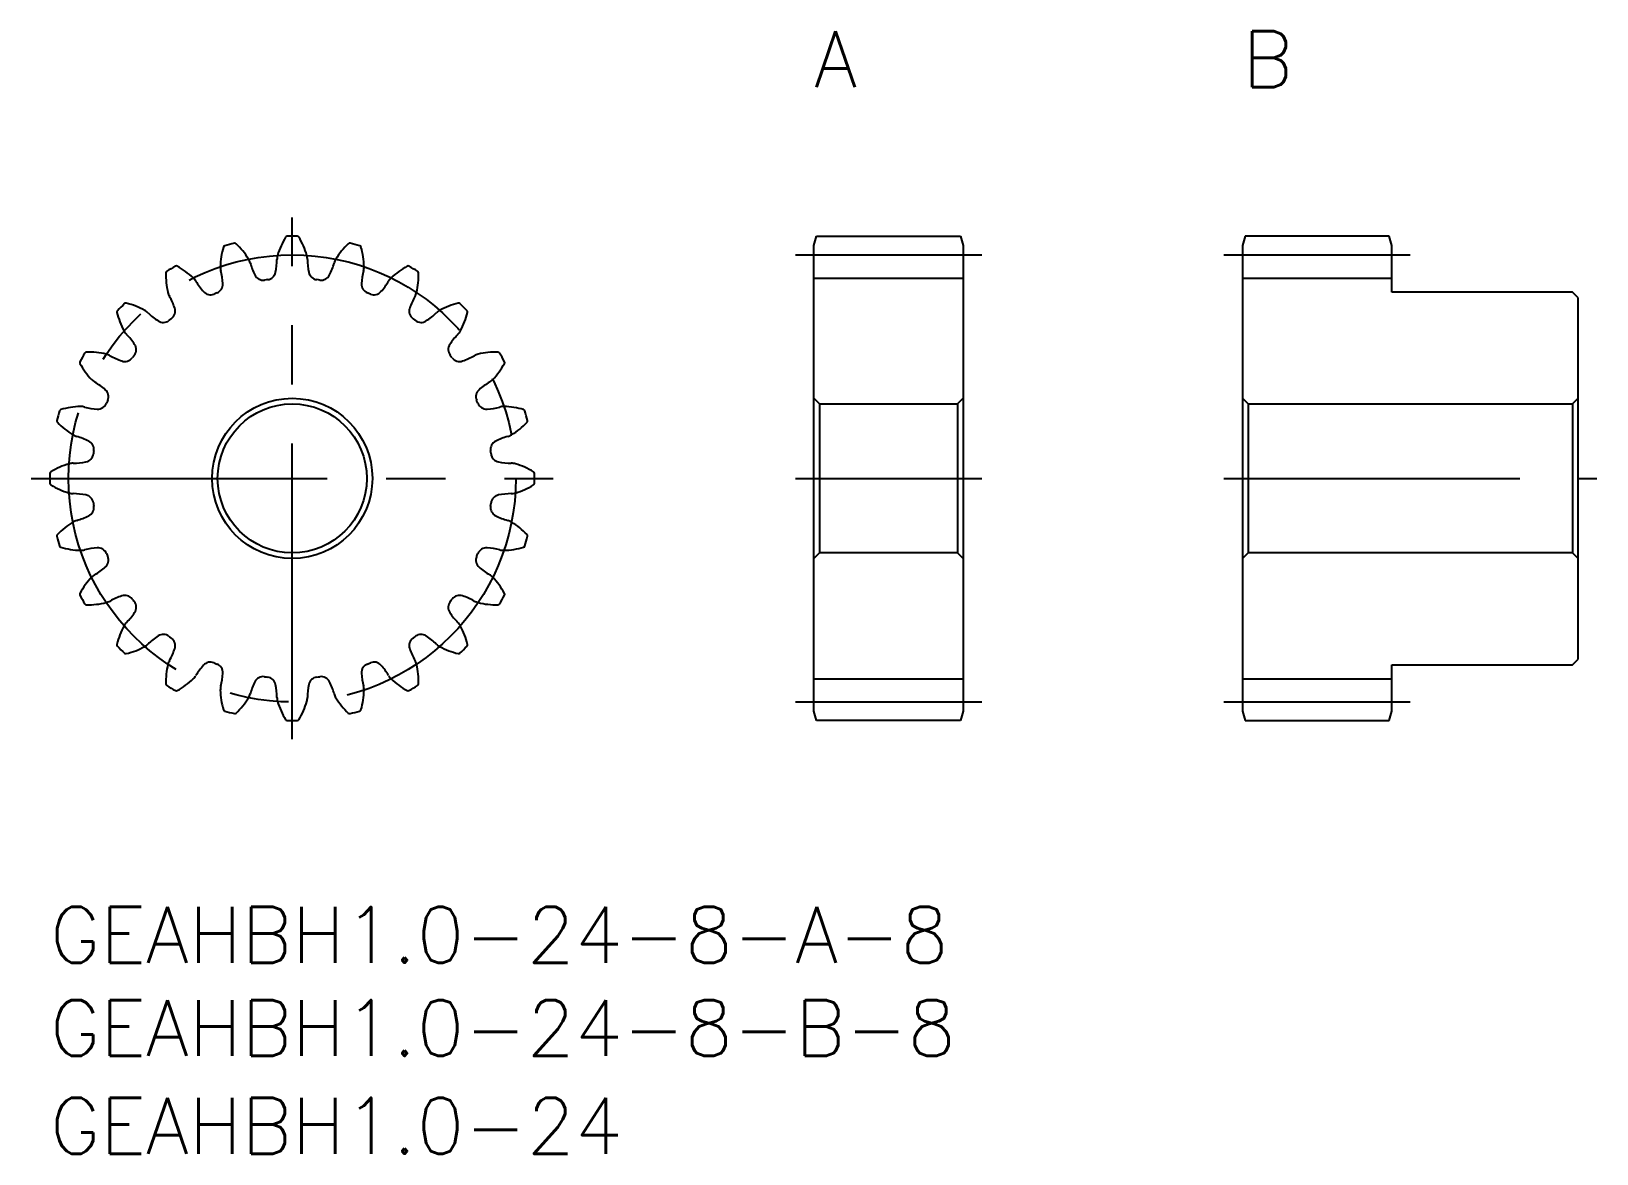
# Model space of a CAD drawing. Extents: x -1 to 83, y -13.3 to 47.
import ezdxf

# ---------------------------------------------------------------- set-up
doc = ezdxf.new("R2010")
doc.units = 0
doc.header["$LTSCALE"] = 0.5
doc.linetypes.add('CENTER', pattern=[50.8, 31.75, -6.35, 6.35, -6.35])
for name, color, linetype in [('MSM_CENTER', 1, 'CENTER'), ('MSM_CONTINUOUS', 7, 'CONTINUOUS'), ('MSM_PART_NUMBER', 7, 'CONTINUOUS')]:
    doc.layers.add(name, color=color, linetype=linetype)
doc.styles.get("Standard").update_dxf_attribs({"font": 'txt.shx', "height": 3, "bigfont": 'bigfont.shx'})

# ---------------------------------------------------------------- blocks, each defined once
blk = doc.blocks.new('*U4')
at = {"layer": 'MSM_PART_NUMBER'}
blk.add_text('GEAHBH1.0-24-8-A-8', height=3, dxfattribs=at).set_placement((0, -3))
blk = doc.blocks.new('*U5')
at = {"layer": 'MSM_PART_NUMBER'}
blk.add_text('GEAHBH1.0-24-8-B-8', height=3, dxfattribs=at).set_placement((0, -8))
blk = doc.blocks.new('*U8')
at = {"layer": 'MSM_PART_NUMBER'}
blk.add_text('GEAHBH1.0-24', height=3, dxfattribs=at).set_placement((0, -13.25))

msp = doc.modelspace()

# ---------------------------------------------------------------- linework, layer by layer
at = {"layer": 'MSM_CENTER'}
for p, q in [((12.997, 8.997), (12.997, 36.997)), ((39.997, 34.997), (49.997, 34.997)), ((62.997, 34.997), (72.997, 34.997)), ((-1.003, 22.997), (26.997, 22.997)), ((39.997, 22.997), (49.997, 22.997)), ((62.997, 22.997), (82.997, 22.997)), ((39.997, 10.997), (49.997, 10.997)), ((62.997, 10.997), (72.997, 10.997))]:
    msp.add_line(p, q, dxfattribs=at)
msp.add_circle((12.997, 22.997), 12, dxfattribs=at)
at = {"layer": 'MSM_CONTINUOUS'}
for p, q in [((40.997, 35.497), (41.131, 35.997)), ((40.997, 10.497), (40.997, 35.497)), ((41.131, 35.997), (48.863, 35.997)), ((48.863, 35.997), (48.997, 35.497)), ((48.997, 35.497), (48.997, 10.497)), ((64.131, 35.997), (63.997, 35.497)), ((63.997, 35.497), (63.997, 10.497)), ((71.863, 35.997), (64.131, 35.997)), ((71.997, 35.497), (71.863, 35.997)), ((71.997, 32.997), (71.997, 35.497)), ((40.997, 33.747), (48.997, 33.747)), ((63.997, 33.747), (71.997, 33.747)), ((81.697, 32.997), (71.997, 32.997)), ((81.997, 32.697), (81.697, 32.997)), ((81.997, 13.297), (81.997, 32.697)), ((40.997, 27.297), (41.297, 26.997)), ((41.297, 26.997), (48.697, 26.997)), ((41.297, 26.997), (41.297, 18.997)), ((48.697, 26.997), (48.997, 27.297)), ((48.697, 26.997), (48.697, 18.997)), ((63.997, 27.297), (64.297, 26.997)), ((64.297, 26.997), (81.697, 26.997)), ((64.297, 26.997), (64.297, 18.997)), ((81.697, 26.997), (81.997, 27.297)), ((81.697, 26.997), (81.697, 18.997)), ((41.297, 18.997), (40.997, 18.697)), ((48.697, 18.997), (41.297, 18.997)), ((48.997, 18.697), (48.697, 18.997)), ((64.297, 18.997), (63.997, 18.697)), ((81.697, 18.997), (64.297, 18.997)), ((81.997, 18.697), (81.697, 18.997)), ((71.997, 12.997), (81.697, 12.997)), ((71.997, 10.497), (71.997, 12.997)), ((81.697, 12.997), (81.997, 13.297)), ((40.997, 12.247), (48.997, 12.247)), ((63.997, 12.247), (71.997, 12.247)), ((41.131, 9.997), (40.997, 10.497)), ((48.997, 10.497), (48.863, 9.997)), ((63.997, 10.497), (64.131, 9.997)), ((71.863, 9.997), (71.997, 10.497)), ((48.863, 9.997), (41.131, 9.997)), ((64.131, 9.997), (71.863, 9.997))]:
    msp.add_line(p, q, dxfattribs=at)
for radius in [4.3, 4]:
    msp.add_circle((12.997, 22.997), radius, dxfattribs=at)
for centre, radius, start, end in [((13.139, 34.273), 4, 163.42247, 178.75), ((9.401, 35.386), 0.1, 106.18673, 163.42244), ((12.997, 22.997), 13, 103.81325, 106.18675), ((9.917, 35.524), 0.1, 46.57754, 103.81325), ((7.236, 32.692), 4, 31.25, 46.57753), ((16.053, 33.852), 4, 148.42247, 163.75), ((12.73, 35.894), 0.1, 91.18675, 148.42244), ((12.997, 22.997), 13, 88.81325, 91.18675), ((13.264, 35.894), 0.1, 31.57753, 88.81311), ((9.942, 33.852), 4, 16.25, 31.57753), ((18.758, 32.692), 4, 133.42248, 148.75), ((16.077, 35.524), 0.1, 76.18675, 133.42251), ((12.997, 22.997), 13, 73.81325, 76.18675), ((16.593, 35.386), 0.1, 16.57753, 73.81325), ((12.855, 34.273), 4, 1.25, 16.57753), ((9.957, 34.343), 0.817, 15.58432, 31.25007), ((14.301, 35.554), 3.692, 195.58426, 206.31631), ((8.488, 34.789), 3.692, 348.68369, 359.41574), ((12.997, 34.743), 0.817, 163.74993, 179.41568), ((12.997, 34.743), 0.817, 0.58432, 16.25007), ((17.507, 34.789), 3.692, 180.58426, 191.31631), ((11.693, 35.554), 3.692, 333.68369, 344.41574), ((16.037, 34.343), 0.817, 148.74993, 164.41568), ((10.216, 33.926), 4, 178.42247, 193.75), ((6.317, 34.033), 0.1, 121.18673, 178.42244), ((12.997, 22.997), 13, 118.81325, 121.18675), ((6.78, 34.3), 0.1, 61.57751, 118.81325), ((4.924, 30.87), 4, 46.25, 61.57753), ((7.124, 33.169), 0.817, 30.58432, 46.25007), ((9.957, 34.343), 0.817, 178.74993, 194.41568), ((5.589, 33.22), 3.692, 3.68369, 14.41574), ((11.44, 34.139), 0.5, 206.31631, 277.95744), ((12.997, 22.997), 10.75, 97.04256, 97.95744), ((11.618, 34.162), 0.5, 277.04256, 348.6837), ((14.377, 34.162), 0.5, 191.31632, 262.95744), ((12.997, 22.997), 10.75, 82.04256, 82.95744), ((14.555, 34.139), 0.5, 262.04256, 333.68369), ((20.405, 33.22), 3.692, 165.58426, 176.31631), ((16.037, 34.343), 0.817, 345.58432, 1.25007), ((18.87, 33.169), 0.817, 133.74993, 149.41568), ((21.071, 30.87), 4, 118.42247, 133.75), ((19.214, 34.3), 0.1, 61.18675, 118.42244), ((12.997, 22.997), 13, 58.81325, 61.18675), ((15.779, 33.926), 4, 346.25, 1.57753), ((19.677, 34.033), 0.1, 1.57753, 58.81311), ((7.124, 33.169), 0.817, 193.74993, 209.41568), ((3.196, 30.954), 3.692, 18.68369, 29.41574), ((11.007, 35.464), 3.692, 210.58426, 221.31631), ((8.609, 33.356), 0.5, 221.31632, 292.95744), ((12.997, 22.997), 10.75, 112.04256, 112.95744), ((8.775, 33.425), 0.5, 292.04256, 3.68369), ((17.219, 33.425), 0.5, 176.31632, 247.95744), ((12.997, 22.997), 10.75, 67.04256, 67.95744), ((17.385, 33.356), 0.5, 247.04256, 318.68369), ((14.988, 35.464), 3.692, 318.68369, 329.41574), ((22.798, 30.954), 3.692, 150.58426, 161.31631), ((18.87, 33.169), 0.817, 330.58432, 346.25007), ((3.689, 31.928), 0.1, 136.18673, 193.42244), ((12.997, 22.997), 13, 133.81325, 136.18675), ((4.066, 32.306), 0.1, 76.57751, 133.81325), ((3.161, 28.512), 4, 61.25, 76.57753), ((4.692, 31.303), 0.817, 45.58432, 61.25007), ((6.22, 31.977), 0.5, 307.04256, 18.68369), ((19.774, 31.977), 0.5, 161.31632, 232.95744), ((21.303, 31.303), 0.817, 118.74993, 134.41568), ((22.833, 28.512), 4, 103.42247, 118.75), ((21.928, 32.306), 0.1, 46.18675, 103.42247), ((12.997, 22.997), 13, 43.81325, 46.18675), ((22.306, 31.928), 0.1, 346.57753, 43.81311), ((7.482, 32.833), 4, 193.42247, 208.75), ((7.848, 34.524), 3.692, 225.58426, 236.31631), ((6.078, 31.867), 0.5, 236.31632, 307.95744), ((12.997, 22.997), 10.75, 127.04256, 127.95744), ((12.997, 22.997), 10.75, 52.04256, 52.95744), ((19.917, 31.867), 0.5, 232.04256, 303.68369), ((18.146, 34.524), 3.692, 303.68369, 314.41574), ((18.512, 32.833), 4, 331.25, 346.57753), ((4.692, 31.303), 0.817, 208.74994, 224.41568), ((1.471, 28.146), 3.692, 33.68369, 44.41574), ((24.524, 28.146), 3.692, 135.58426, 146.31631), ((21.303, 31.303), 0.817, 315.58432, 331.25007), ((12.997, 22.997), 13, 148.81325, 151.18675), ((1.961, 29.677), 0.1, 91.57751, 148.81325), ((2.069, 25.779), 4, 76.25, 91.57753), ((2.825, 28.87), 0.817, 60.58432, 76.25007), ((5.04, 32.798), 3.692, 240.58426, 251.31631), ((4.018, 29.774), 0.5, 251.31631, 322.95744), ((12.997, 22.997), 10.75, 142.04256, 142.95744), ((4.127, 29.917), 0.5, 322.04256, 33.68369), ((21.867, 29.917), 0.5, 146.31632, 217.95744), ((12.997, 22.997), 10.75, 37.04256, 37.95744), ((21.977, 29.774), 0.5, 217.04256, 288.68369), ((20.954, 32.798), 3.692, 288.68369, 299.41574), ((23.169, 28.87), 0.817, 103.74993, 119.41568), ((23.926, 25.779), 4, 88.42247, 103.75), ((24.033, 29.677), 0.1, 31.18675, 88.42247), ((12.997, 22.997), 13, 28.81325, 31.18675), ((1.694, 29.214), 0.1, 151.18673, 208.42244), ((5.124, 31.071), 4, 208.42247, 223.75), ((20.87, 31.071), 4, 316.25, 331.57753), ((24.3, 29.214), 0.1, 331.57753, 28.81325), ((2.825, 28.87), 0.817, 223.74994, 239.41568), ((0.531, 24.988), 3.692, 48.68369, 59.41574), ((2.638, 27.385), 0.5, 337.04256, 48.68369), ((23.356, 27.385), 0.5, 131.31631, 202.95744), ((25.464, 24.988), 3.692, 120.58426, 131.31631), ((23.169, 28.87), 0.817, 300.58432, 316.25007), ((2.57, 27.219), 0.5, 266.31631, 337.95744), ((12.997, 22.997), 10.75, 157.04256, 157.95744), ((12.997, 22.997), 10.75, 22.04256, 22.95744), ((23.425, 27.219), 0.5, 202.04256, 273.6837), ((0.47, 26.077), 0.1, 166.18673, 223.42244), ((12.997, 22.997), 13, 163.81325, 166.18675), ((0.609, 26.593), 0.1, 106.57751, 163.81325), ((1.721, 22.855), 4, 91.25, 106.57753), ((1.652, 26.037), 0.817, 75.58432, 91.25007), ((2.775, 30.405), 3.692, 255.58426, 266.31631), ((23.22, 30.405), 3.692, 273.68369, 284.41574), ((24.343, 26.037), 0.817, 88.74993, 104.41568), ((24.273, 22.855), 4, 73.42247, 88.75), ((25.386, 26.593), 0.1, 16.18675, 73.42247), ((12.997, 22.997), 13, 13.81325, 16.18675), ((25.524, 26.077), 0.1, 316.57754, 13.81325), ((3.303, 28.758), 4, 223.42247, 238.75), ((1.652, 26.037), 0.817, 238.74993, 254.41568), ((0.44, 21.693), 3.692, 63.68369, 74.41574), ((25.554, 21.693), 3.692, 105.58426, 116.31631), ((24.343, 26.037), 0.817, 285.58432, 301.25007), ((22.692, 28.758), 4, 301.25, 316.57753), ((1.856, 24.555), 0.5, 352.04256, 63.68369), ((12.997, 22.997), 10.75, 172.04256, 172.95744), ((24.139, 24.555), 0.5, 116.31632, 187.95744), ((12.997, 22.997), 10.75, 7.04256, 7.95744), ((2.142, 19.942), 4, 106.25, 121.57753), ((1.252, 22.997), 0.817, 90.58432, 106.25007), ((1.206, 27.507), 3.692, 270.58426, 281.31631), ((1.832, 24.377), 0.5, 281.31631, 352.95744), ((24.162, 24.377), 0.5, 187.04256, 258.68369), ((24.789, 27.507), 3.692, 258.68369, 269.41574), ((24.743, 22.997), 0.817, 73.74993, 89.41568), ((23.852, 19.942), 4, 58.42247, 73.75), ((12.997, 22.997), 13, 178.81325, 181.18675), ((0.1, 23.264), 0.1, 121.57751, 178.81325), ((0.1, 22.73), 0.1, 181.18673, 238.42247), ((25.894, 23.264), 0.1, 1.18674, 58.42247), ((25.894, 22.73), 0.1, 301.57754, 358.81325), ((12.997, 22.997), 13, 358.81325, 1.18675), ((2.142, 26.053), 4, 238.42247, 253.75), ((1.252, 22.997), 0.817, 253.74993, 269.41568), ((1.206, 18.488), 3.692, 78.68369, 89.41574), ((1.832, 21.618), 0.5, 7.04256, 78.68369), ((24.162, 21.618), 0.5, 101.31632, 172.95744), ((24.789, 18.488), 3.692, 90.58426, 101.31631), ((24.743, 22.997), 0.817, 270.58432, 286.25007), ((23.852, 26.053), 4, 286.25, 301.57753), ((1.856, 21.44), 0.5, 296.31632, 7.95744), ((12.997, 22.997), 10.75, 187.04256, 187.95744), ((24.139, 21.44), 0.5, 172.04256, 243.68369), ((12.997, 22.997), 10.75, 352.04256, 352.95744), ((3.303, 17.236), 4, 121.25, 136.57753), ((1.652, 19.957), 0.817, 105.58432, 121.25007), ((0.44, 24.301), 3.692, 285.58426, 296.31631), ((25.554, 24.301), 3.692, 243.68369, 254.41574), ((24.343, 19.957), 0.817, 58.74993, 74.41568), ((22.692, 17.236), 4, 43.42247, 58.75), ((0.47, 19.917), 0.1, 136.57754, 193.81311), ((12.997, 22.997), 13, 193.81325, 196.18675), ((0.609, 19.401), 0.1, 196.18673, 253.42244), ((25.386, 19.401), 0.1, 286.57754, 343.81325), ((12.997, 22.997), 13, 343.81325, 346.18675), ((25.524, 19.917), 0.1, 346.18673, 43.42247), ((1.721, 23.139), 4, 253.42247, 268.75), ((1.652, 19.957), 0.817, 268.74993, 284.41568), ((2.775, 15.589), 3.692, 93.68369, 104.41574), ((2.57, 18.775), 0.5, 22.04256, 93.68369), ((2.638, 18.609), 0.5, 311.31631, 22.95744), ((12.997, 22.997), 10.75, 202.04256, 202.95744), ((23.356, 18.609), 0.5, 157.04256, 228.68369), ((12.997, 22.997), 10.75, 337.04256, 337.95744), ((23.425, 18.775), 0.5, 86.31632, 157.95744), ((23.22, 15.589), 3.692, 75.58426, 86.31631), ((24.343, 19.957), 0.817, 255.58432, 271.25007), ((24.273, 23.139), 4, 271.25, 286.57753), ((5.124, 14.924), 4, 136.25, 151.57753), ((2.825, 17.124), 0.817, 120.58432, 136.25007), ((0.531, 21.007), 3.692, 300.58426, 311.31631), ((25.464, 21.007), 3.692, 228.68369, 239.41574), ((23.169, 17.124), 0.817, 43.74993, 59.41568), ((20.87, 14.924), 4, 28.42247, 43.75), ((1.694, 16.78), 0.1, 151.57754, 208.81311), ((24.3, 16.78), 0.1, 331.18673, 28.42244), ((12.997, 22.997), 13, 208.81325, 211.18675), ((1.961, 16.317), 0.1, 211.18673, 268.42247), ((2.069, 20.216), 4, 268.42247, 283.75), ((2.825, 17.124), 0.817, 283.74993, 299.41568), ((5.04, 13.196), 3.692, 108.68369, 119.41574), ((4.018, 16.22), 0.5, 37.04256, 108.68369), ((12.997, 22.997), 10.75, 217.04256, 217.95744), ((4.127, 16.078), 0.5, 326.31631, 37.95744), ((21.867, 16.078), 0.5, 142.04256, 213.68369), ((12.997, 22.997), 10.75, 322.04256, 322.95744), ((21.977, 16.22), 0.5, 71.31632, 142.95744), ((20.954, 13.196), 3.692, 60.58426, 71.31631), ((23.169, 17.124), 0.817, 240.58432, 256.25007), ((23.926, 20.216), 4, 256.25, 271.57753), ((24.033, 16.317), 0.1, 271.57754, 328.81325), ((12.997, 22.997), 13, 328.81325, 331.18675), ((4.692, 14.692), 0.817, 135.58432, 151.25007), ((1.471, 17.848), 3.692, 315.58426, 326.31631), ((24.524, 17.848), 3.692, 213.68369, 224.41574), ((21.303, 14.692), 0.817, 28.74993, 44.41568), ((7.482, 13.161), 4, 151.25, 166.57753), ((7.848, 11.471), 3.692, 123.68369, 134.41574), ((6.078, 14.127), 0.5, 52.04256, 123.68369), ((12.997, 22.997), 10.75, 232.04256, 232.95744), ((6.22, 14.018), 0.5, 341.31632, 52.95744), ((19.774, 14.018), 0.5, 127.04256, 198.68369), ((12.997, 22.997), 10.75, 307.04256, 307.95744), ((19.917, 14.127), 0.5, 56.31632, 127.95744), ((18.146, 11.471), 3.692, 45.58426, 56.31631), ((18.512, 13.161), 4, 13.42247, 28.75), ((3.689, 14.066), 0.1, 166.57754, 223.81311), ((12.997, 22.997), 13, 223.81325, 226.18675), ((4.066, 13.689), 0.1, 226.18673, 283.42247), ((3.161, 17.482), 4, 283.42247, 298.75), ((4.692, 14.692), 0.817, 298.74993, 314.41568), ((3.196, 15.04), 3.692, 330.58426, 341.31631), ((22.798, 15.04), 3.692, 198.68369, 209.41574), ((21.303, 14.692), 0.817, 225.58432, 241.25007), ((22.833, 17.482), 4, 241.25, 256.57753), ((21.928, 13.689), 0.1, 256.57754, 313.81325), ((12.997, 22.997), 13, 313.81325, 316.18675), ((22.306, 14.066), 0.1, 316.18673, 13.42244), ((10.216, 12.069), 4, 166.25, 181.57753), ((7.124, 12.825), 0.817, 150.58432, 166.25007), ((11.007, 10.531), 3.692, 138.68369, 149.41574), ((8.609, 12.638), 0.5, 67.04256, 138.68369), ((12.997, 22.997), 10.75, 247.04256, 247.95744), ((8.775, 12.57), 0.5, 356.31632, 67.95744), ((17.219, 12.57), 0.5, 112.04256, 183.6837), ((12.997, 22.997), 10.75, 292.04256, 292.95744), ((17.385, 12.638), 0.5, 41.31632, 112.95744), ((14.988, 10.531), 3.692, 30.58426, 41.31631), ((18.87, 12.825), 0.817, 13.74993, 29.41568), ((15.779, 12.069), 4, 358.42247, 13.75), ((6.317, 11.961), 0.1, 181.57754, 238.81325), ((12.997, 22.997), 13, 238.81325, 241.18675), ((4.924, 15.124), 4, 298.42247, 313.75), ((7.124, 12.825), 0.817, 313.74993, 329.41568), ((9.957, 11.652), 0.817, 165.58432, 181.25007), ((5.589, 12.775), 3.692, 345.58426, 356.31631), ((14.301, 10.44), 3.692, 153.68369, 164.41574), ((11.44, 11.856), 0.5, 82.04256, 153.68369), ((12.997, 22.997), 10.75, 262.04256, 262.95744), ((11.618, 11.832), 0.5, 11.31632, 82.95744), ((8.488, 11.206), 3.692, 0.58426, 11.31631), ((17.507, 11.206), 3.692, 168.68369, 179.41574), ((14.377, 11.832), 0.5, 97.04256, 168.68369), ((12.997, 22.997), 10.75, 277.04256, 277.95744), ((14.555, 11.856), 0.5, 26.31632, 97.95744), ((11.693, 10.44), 3.692, 15.58426, 26.31631), ((20.405, 12.775), 3.692, 183.68369, 194.41574), ((16.037, 11.652), 0.817, 358.74993, 14.41568), ((18.87, 12.825), 0.817, 210.58432, 226.25007), ((21.071, 15.124), 4, 226.25, 241.57753), ((12.997, 22.997), 13, 298.81325, 301.18675), ((19.677, 11.961), 0.1, 301.18673, 358.42244), ((6.78, 11.694), 0.1, 241.18673, 298.42244), ((13.139, 11.721), 4, 181.25, 196.57753), ((7.236, 13.303), 4, 313.42247, 328.75), ((9.957, 11.652), 0.817, 328.74993, 344.41568), ((12.997, 11.252), 0.817, 180.58432, 196.25007), ((16.053, 12.142), 4, 196.25, 211.57753), ((9.942, 12.142), 4, 328.42247, 343.75), ((12.997, 11.252), 0.817, 343.74993, 359.41568), ((16.037, 11.652), 0.817, 195.58432, 211.25007), ((18.758, 13.303), 4, 211.25, 226.57753), ((12.855, 11.721), 4, 343.42247, 358.75), ((19.214, 11.694), 0.1, 241.57754, 298.81325), ((9.401, 10.609), 0.1, 196.57754, 253.81325), ((12.997, 22.997), 13, 253.81325, 256.18675), ((9.917, 10.47), 0.1, 256.18673, 313.42247), ((16.077, 10.47), 0.1, 226.57754, 283.81325), ((12.997, 22.997), 13, 283.81325, 286.18675), ((16.593, 10.609), 0.1, 286.18673, 343.42244), ((12.73, 10.1), 0.1, 211.57754, 268.81325), ((12.997, 22.997), 13, 268.81325, 271.18675), ((13.264, 10.1), 0.1, 271.18673, 328.42247)]:
    msp.add_arc(centre, radius, start, end, dxfattribs=at)

# ---------------------------------------------------------------- block references
for name in ['*U4', '*U5', '*U8']:
    msp.add_blockref(name, (0, 0), dxfattribs=at)

# ---------------------------------------------------------------- texts
at = {"layer": 'MSM_PART_NUMBER', "linetype": 'CONTINUOUS'}
for s, p in [('A', (40.997, 43.997)), ('B', (63.997, 43.997))]:
    msp.add_text(s, height=3, dxfattribs=at).set_placement(p)

doc.saveas('drawing.dxf')
